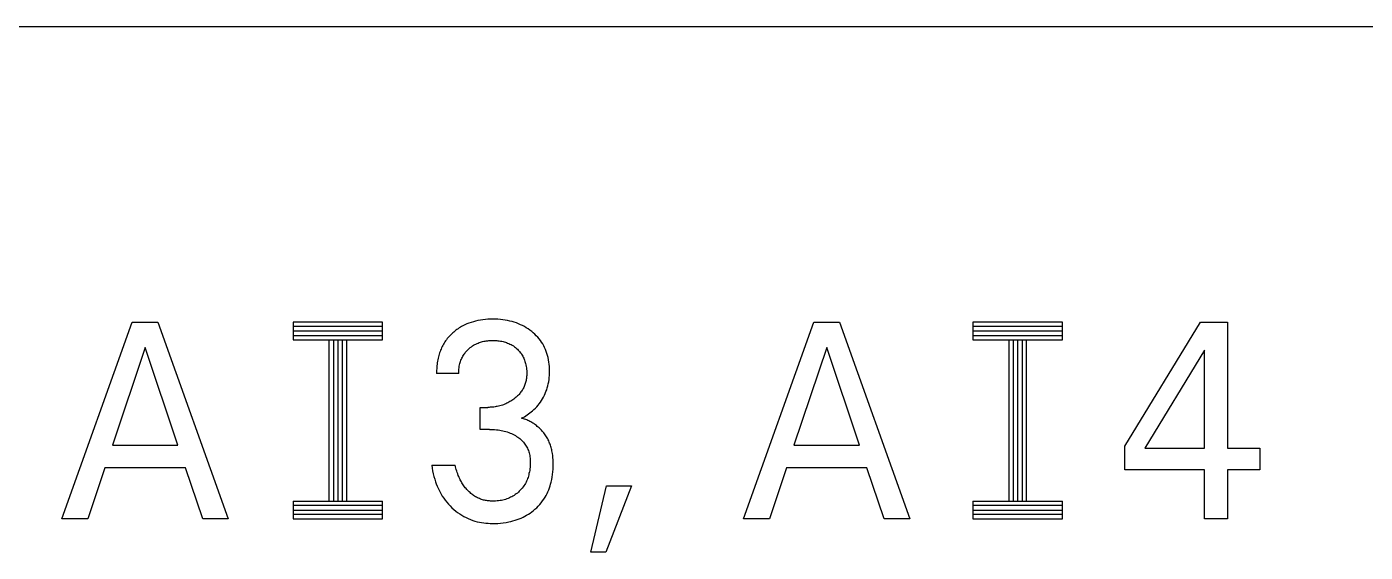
# Model space of a CAD drawing. Extents: x 0 to 420, y 0 to 297.
# Drawn here: x 180.02 to 194.98, y 236.8 to 242.67 of the extents above; entities that cross this region are included whole.
import ezdxf

# ---------------------------------------------------------------- set-up
doc = ezdxf.new("R2010")
doc.units = 0
doc.header["$LTSCALE"] = 23.1
doc.layers.add('10000_FRONT', color=7, linetype='CONTINUOUS')

msp = doc.modelspace()

# ---------------------------------------------------------------- linework, layer by layer
at = {"layer": '10000_FRONT', "color": 7, "linetype": 'CONTINUOUS'}
for p, q in [((207.298, 242.673), (137.798, 242.673)), ((180.413, 237.173), (181.198, 239.373)), ((181.198, 239.373), (181.486, 239.373)), ((181.486, 239.373), (182.271, 237.173)), ((182.998, 239.373), (182.998, 239.173)), ((183.998, 239.373), (182.998, 239.373)), ((183.998, 239.323), (182.998, 239.323)), ((183.998, 239.273), (182.998, 239.273)), ((183.998, 239.173), (183.998, 239.373)), ((184.805, 239.272), (184.793, 239.262)), ((184.817, 239.281), (184.805, 239.272)), ((184.829, 239.29), (184.817, 239.281)), ((184.842, 239.299), (184.829, 239.29)), ((184.855, 239.308), (184.842, 239.299)), ((184.868, 239.316), (184.855, 239.308)), ((184.881, 239.323), (184.868, 239.316)), ((184.895, 239.331), (184.881, 239.323)), ((184.917, 239.342), (184.895, 239.331)), ((184.94, 239.352), (184.917, 239.342)), ((184.964, 239.362), (184.94, 239.352)), ((184.988, 239.37), (184.964, 239.362)), ((185.013, 239.377), (184.988, 239.37)), ((185.038, 239.384), (185.013, 239.377)), ((185.063, 239.389), (185.038, 239.384)), ((185.091, 239.395), (185.063, 239.389)), ((185.119, 239.399), (185.091, 239.395)), ((185.147, 239.402), (185.119, 239.399)), ((185.176, 239.404), (185.147, 239.402)), ((185.204, 239.405), (185.176, 239.404)), ((185.233, 239.405), (185.204, 239.405)), ((185.26, 239.405), (185.233, 239.405)), ((185.288, 239.404), (185.26, 239.405)), ((185.315, 239.402), (185.288, 239.404)), ((185.342, 239.399), (185.315, 239.402)), ((185.369, 239.395), (185.342, 239.399)), ((185.396, 239.39), (185.369, 239.395)), ((185.421, 239.385), (185.396, 239.39)), ((185.446, 239.379), (185.421, 239.385)), ((185.47, 239.371), (185.446, 239.379)), ((185.494, 239.363), (185.47, 239.371)), ((185.517, 239.354), (185.494, 239.363)), ((185.541, 239.344), (185.517, 239.354)), ((185.563, 239.334), (185.541, 239.344)), ((185.584, 239.322), (185.563, 239.334)), ((185.605, 239.31), (185.584, 239.322)), ((185.626, 239.297), (185.605, 239.31)), ((185.646, 239.283), (185.626, 239.297)), ((185.665, 239.268), (185.646, 239.283)), ((185.683, 239.253), (185.665, 239.268)), ((188.032, 237.173), (188.818, 239.373)), ((188.818, 239.373), (189.105, 239.373)), ((189.105, 239.373), (189.891, 237.173)), ((190.598, 239.373), (190.598, 239.173)), ((191.598, 239.373), (190.598, 239.373)), ((191.598, 239.323), (190.598, 239.323)), ((191.598, 239.273), (190.598, 239.273)), ((191.598, 239.173), (191.598, 239.373)), ((192.298, 237.988), (193.141, 239.373)), ((193.141, 239.373), (193.444, 239.373)), ((193.444, 239.373), (193.444, 237.963)), ((182.998, 239.223), (183.998, 239.223)), ((182.998, 239.173), (183.998, 239.173)), ((183.398, 239.173), (183.398, 237.373)), ((183.448, 239.173), (183.448, 237.373)), ((183.498, 239.173), (183.498, 237.373)), ((183.548, 239.173), (183.548, 237.373)), ((183.598, 237.373), (183.598, 239.173)), ((184.679, 239.126), (184.672, 239.113)), ((184.687, 239.139), (184.679, 239.126)), ((184.695, 239.152), (184.687, 239.139)), ((184.703, 239.164), (184.695, 239.152)), ((184.712, 239.176), (184.703, 239.164)), ((184.721, 239.188), (184.712, 239.176)), ((184.73, 239.199), (184.721, 239.188)), ((184.74, 239.21), (184.73, 239.199)), ((184.75, 239.221), (184.74, 239.21)), ((184.76, 239.232), (184.75, 239.221)), ((184.771, 239.242), (184.76, 239.232)), ((184.782, 239.252), (184.771, 239.242)), ((184.793, 239.262), (184.782, 239.252)), ((185.016, 239.114), (185.029, 239.121)), ((185.029, 239.121), (185.042, 239.128)), ((185.042, 239.128), (185.054, 239.134)), ((185.054, 239.134), (185.067, 239.139)), ((185.067, 239.139), (185.079, 239.144)), ((185.079, 239.144), (185.092, 239.148)), ((185.092, 239.148), (185.104, 239.152)), ((185.104, 239.152), (185.117, 239.155)), ((185.117, 239.155), (185.13, 239.158)), ((185.13, 239.158), (185.144, 239.161)), ((185.144, 239.161), (185.158, 239.163)), ((185.158, 239.163), (185.173, 239.165)), ((185.173, 239.165), (185.187, 239.167)), ((185.187, 239.167), (185.201, 239.168)), ((185.201, 239.168), (185.216, 239.168)), ((185.216, 239.168), (185.23, 239.168)), ((185.23, 239.168), (185.245, 239.168)), ((185.245, 239.168), (185.259, 239.168)), ((185.259, 239.168), (185.274, 239.167)), ((185.274, 239.167), (185.288, 239.165)), ((185.288, 239.165), (185.303, 239.163)), ((185.303, 239.163), (185.317, 239.161)), ((185.317, 239.161), (185.332, 239.158)), ((185.332, 239.158), (185.345, 239.155)), ((185.345, 239.155), (185.358, 239.152)), ((185.358, 239.152), (185.371, 239.148)), ((185.371, 239.148), (185.383, 239.144)), ((185.383, 239.144), (185.396, 239.139)), ((185.396, 239.139), (185.408, 239.134)), ((185.408, 239.134), (185.42, 239.128)), ((185.42, 239.128), (185.434, 239.121)), ((185.434, 239.121), (185.447, 239.114)), ((185.701, 239.237), (185.683, 239.253)), ((185.717, 239.221), (185.701, 239.237)), ((185.733, 239.204), (185.717, 239.221)), ((185.748, 239.186), (185.733, 239.204)), ((185.763, 239.168), (185.748, 239.186)), ((185.776, 239.148), (185.763, 239.168)), ((185.788, 239.129), (185.776, 239.148)), ((185.8, 239.108), (185.788, 239.129)), ((190.598, 239.223), (191.598, 239.223)), ((190.598, 239.173), (191.598, 239.173)), ((190.998, 239.173), (190.998, 237.373)), ((191.048, 239.173), (191.048, 237.373)), ((191.098, 239.173), (191.098, 237.373)), ((191.148, 239.173), (191.148, 237.373)), ((191.198, 237.373), (191.198, 239.173)), ((181.344, 239.089), (180.977, 237.996)), ((181.711, 237.996), (181.344, 239.089)), ((184.619, 238.969), (184.616, 238.952)), ((184.623, 238.985), (184.619, 238.969)), ((184.627, 239), (184.623, 238.985)), ((184.631, 239.015), (184.627, 239)), ((184.636, 239.029), (184.631, 239.015)), ((184.641, 239.044), (184.636, 239.029)), ((184.646, 239.058), (184.641, 239.044)), ((184.652, 239.072), (184.646, 239.058)), ((184.658, 239.086), (184.652, 239.072)), ((184.665, 239.1), (184.658, 239.086)), ((184.672, 239.113), (184.665, 239.1)), ((184.879, 238.958), (184.884, 238.97)), ((184.884, 238.97), (184.89, 238.981)), ((184.89, 238.981), (184.896, 238.992)), ((184.896, 238.992), (184.902, 239.003)), ((184.902, 239.003), (184.909, 239.013)), ((184.909, 239.013), (184.916, 239.023)), ((184.916, 239.023), (184.923, 239.033)), ((184.923, 239.033), (184.931, 239.043)), ((184.931, 239.043), (184.94, 239.052)), ((184.94, 239.052), (184.948, 239.061)), ((184.948, 239.061), (184.957, 239.07)), ((184.957, 239.07), (184.967, 239.078)), ((184.967, 239.078), (184.978, 239.088)), ((184.978, 239.088), (184.991, 239.097)), ((184.991, 239.097), (185.003, 239.106)), ((185.003, 239.106), (185.016, 239.114)), ((185.447, 239.114), (185.46, 239.106)), ((185.46, 239.106), (185.472, 239.097)), ((185.472, 239.097), (185.484, 239.088)), ((185.484, 239.088), (185.496, 239.078)), ((185.496, 239.078), (185.505, 239.07)), ((185.505, 239.07), (185.514, 239.061)), ((185.514, 239.061), (185.522, 239.052)), ((185.522, 239.052), (185.53, 239.043)), ((185.53, 239.043), (185.538, 239.033)), ((185.538, 239.033), (185.546, 239.024)), ((185.546, 239.024), (185.553, 239.014)), ((185.553, 239.014), (185.559, 239.003)), ((185.559, 239.003), (185.565, 238.992)), ((185.565, 238.992), (185.571, 238.981)), ((185.571, 238.981), (185.577, 238.969)), ((185.577, 238.969), (185.582, 238.958)), ((185.81, 239.088), (185.8, 239.108)), ((185.82, 239.067), (185.81, 239.088)), ((185.828, 239.045), (185.82, 239.067)), ((185.836, 239.023), (185.828, 239.045)), ((185.843, 239.001), (185.836, 239.023)), ((185.849, 238.976), (185.843, 239.001)), ((185.854, 238.951), (185.849, 238.976)), ((188.963, 239.089), (188.597, 237.996)), ((189.331, 237.996), (188.963, 239.089)), ((193.187, 239.059), (192.521, 237.963)), ((193.187, 237.963), (193.187, 239.059)), ((184.603, 238.851), (184.602, 238.834)), ((184.602, 238.834), (184.602, 238.817)), ((184.604, 238.868), (184.603, 238.851)), ((184.606, 238.885), (184.604, 238.868)), ((184.607, 238.902), (184.606, 238.885)), ((184.61, 238.919), (184.607, 238.902)), ((184.612, 238.935), (184.61, 238.919)), ((184.616, 238.952), (184.612, 238.935)), ((184.85, 238.816), (184.851, 238.832)), ((184.851, 238.832), (184.852, 238.848)), ((184.852, 238.848), (184.854, 238.863)), ((184.854, 238.863), (184.856, 238.879)), ((184.856, 238.879), (184.859, 238.895)), ((184.859, 238.895), (184.863, 238.91)), ((184.863, 238.91), (184.866, 238.922)), ((184.866, 238.922), (184.87, 238.934)), ((184.87, 238.934), (184.874, 238.946)), ((184.874, 238.946), (184.879, 238.958)), ((185.582, 238.958), (185.586, 238.946)), ((185.586, 238.946), (185.59, 238.934)), ((185.59, 238.934), (185.594, 238.922)), ((185.594, 238.922), (185.597, 238.91)), ((185.597, 238.91), (185.601, 238.894)), ((185.601, 238.894), (185.604, 238.878)), ((185.604, 238.878), (185.606, 238.862)), ((185.606, 238.862), (185.608, 238.846)), ((185.608, 238.846), (185.609, 238.83)), ((185.609, 238.83), (185.61, 238.814)), ((185.858, 238.926), (185.854, 238.951)), ((185.861, 238.901), (185.858, 238.926)), ((185.863, 238.876), (185.861, 238.901)), ((185.864, 238.851), (185.863, 238.876)), ((185.865, 238.825), (185.864, 238.851)), ((185.864, 238.801), (185.865, 238.825)), ((184.602, 238.817), (184.602, 238.8)), ((184.85, 238.8), (184.602, 238.8)), ((184.85, 238.8), (184.85, 238.816)), ((185.59, 238.675), (185.586, 238.664)), ((185.594, 238.687), (185.59, 238.675)), ((185.597, 238.697), (185.594, 238.687)), ((185.6, 238.708), (185.597, 238.697)), ((185.602, 238.719), (185.6, 238.708)), ((185.604, 238.73), (185.602, 238.719)), ((185.606, 238.741), (185.604, 238.73)), ((185.607, 238.752), (185.606, 238.741)), ((185.608, 238.764), (185.607, 238.752)), ((185.609, 238.775), (185.608, 238.764)), ((185.61, 238.797), (185.609, 238.786)), ((185.609, 238.786), (185.609, 238.775)), ((185.61, 238.814), (185.61, 238.797)), ((185.845, 238.659), (185.851, 238.682)), ((185.851, 238.682), (185.855, 238.706)), ((185.855, 238.706), (185.859, 238.73)), ((185.859, 238.73), (185.861, 238.753)), ((185.861, 238.753), (185.863, 238.777)), ((185.863, 238.777), (185.864, 238.801)), ((185.474, 238.519), (185.465, 238.512)), ((185.482, 238.526), (185.474, 238.519)), ((185.491, 238.533), (185.482, 238.526)), ((185.5, 238.541), (185.491, 238.533)), ((185.508, 238.549), (185.5, 238.541)), ((185.516, 238.557), (185.508, 238.549)), ((185.524, 238.565), (185.516, 238.557)), ((185.531, 238.574), (185.524, 238.565)), ((185.538, 238.582), (185.531, 238.574)), ((185.545, 238.592), (185.538, 238.582)), ((185.552, 238.601), (185.545, 238.592)), ((185.559, 238.611), (185.552, 238.601)), ((185.565, 238.621), (185.559, 238.611)), ((185.571, 238.632), (185.565, 238.621)), ((185.576, 238.642), (185.571, 238.632)), ((185.581, 238.653), (185.576, 238.642)), ((185.586, 238.664), (185.581, 238.653)), ((185.787, 238.516), (185.798, 238.535)), ((185.798, 238.535), (185.808, 238.555)), ((185.808, 238.555), (185.817, 238.575)), ((185.817, 238.575), (185.825, 238.596)), ((185.825, 238.596), (185.833, 238.617)), ((185.833, 238.617), (185.839, 238.638)), ((185.839, 238.638), (185.845, 238.659)), ((185.09, 238.174), (185.09, 238.42)), ((185.09, 238.42), (185.176, 238.42)), ((185.189, 238.42), (185.176, 238.42)), ((185.202, 238.421), (185.189, 238.42)), ((185.215, 238.421), (185.202, 238.421)), ((185.228, 238.422), (185.215, 238.421)), ((185.242, 238.424), (185.228, 238.422)), ((185.255, 238.426), (185.242, 238.424)), ((185.268, 238.428), (185.255, 238.426)), ((185.281, 238.43), (185.268, 238.428)), ((185.295, 238.433), (185.281, 238.43)), ((185.309, 238.437), (185.295, 238.433)), ((185.323, 238.441), (185.309, 238.437)), ((185.337, 238.445), (185.323, 238.441)), ((185.35, 238.45), (185.337, 238.445)), ((185.364, 238.455), (185.35, 238.45)), ((185.377, 238.461), (185.364, 238.455)), ((185.389, 238.466), (185.377, 238.461)), ((185.4, 238.472), (185.389, 238.466)), ((185.411, 238.478), (185.4, 238.472)), ((185.422, 238.484), (185.411, 238.478)), ((185.433, 238.491), (185.422, 238.484)), ((185.444, 238.497), (185.433, 238.491)), ((185.454, 238.505), (185.444, 238.497)), ((185.465, 238.512), (185.454, 238.505)), ((185.646, 238.358), (185.661, 238.37)), ((185.661, 238.37), (185.676, 238.382)), ((185.676, 238.382), (185.69, 238.395)), ((185.69, 238.395), (185.706, 238.411)), ((185.706, 238.411), (185.721, 238.427)), ((185.721, 238.427), (185.736, 238.443)), ((185.736, 238.443), (185.75, 238.461)), ((185.75, 238.461), (185.763, 238.478)), ((185.763, 238.478), (185.775, 238.497)), ((185.775, 238.497), (185.787, 238.516)), ((185.55, 238.298), (185.567, 238.307)), ((185.562, 238.295), (185.55, 238.298)), ((185.574, 238.292), (185.562, 238.295)), ((185.567, 238.307), (185.583, 238.316)), ((185.586, 238.288), (185.574, 238.292)), ((185.583, 238.316), (185.599, 238.326)), ((185.598, 238.284), (185.586, 238.288)), ((185.61, 238.279), (185.598, 238.284)), ((185.599, 238.326), (185.615, 238.336)), ((185.622, 238.274), (185.61, 238.279)), ((185.615, 238.336), (185.631, 238.347)), ((185.633, 238.269), (185.622, 238.274)), ((185.631, 238.347), (185.646, 238.358)), ((185.644, 238.264), (185.633, 238.269)), ((185.656, 238.258), (185.644, 238.264)), ((185.667, 238.252), (185.656, 238.258)), ((185.677, 238.245), (185.667, 238.252)), ((185.688, 238.238), (185.677, 238.245)), ((185.698, 238.231), (185.688, 238.238)), ((185.709, 238.224), (185.698, 238.231)), ((185.719, 238.216), (185.709, 238.224)), ((185.195, 238.174), (185.09, 238.174)), ((185.195, 238.174), (185.214, 238.173)), ((185.214, 238.173), (185.232, 238.173)), ((185.232, 238.173), (185.251, 238.172)), ((185.251, 238.172), (185.27, 238.17)), ((185.27, 238.17), (185.289, 238.168)), ((185.289, 238.168), (185.308, 238.165)), ((185.308, 238.165), (185.325, 238.162)), ((185.325, 238.162), (185.342, 238.158)), ((185.342, 238.158), (185.359, 238.154)), ((185.359, 238.154), (185.376, 238.15)), ((185.376, 238.15), (185.392, 238.145)), ((185.392, 238.145), (185.409, 238.139)), ((185.409, 238.139), (185.424, 238.133)), ((185.424, 238.133), (185.439, 238.127)), ((185.439, 238.127), (185.454, 238.12)), ((185.454, 238.12), (185.469, 238.112)), ((185.469, 238.112), (185.483, 238.104)), ((185.483, 238.104), (185.497, 238.096)), ((185.497, 238.096), (185.509, 238.088)), ((185.509, 238.088), (185.52, 238.08)), ((185.52, 238.08), (185.532, 238.071)), ((185.532, 238.071), (185.542, 238.062)), ((185.728, 238.208), (185.719, 238.216)), ((185.738, 238.2), (185.728, 238.208)), ((185.747, 238.192), (185.738, 238.2)), ((185.757, 238.183), (185.747, 238.192)), ((185.766, 238.173), (185.757, 238.183)), ((185.775, 238.164), (185.766, 238.173)), ((185.784, 238.154), (185.775, 238.164)), ((185.793, 238.144), (185.784, 238.154)), ((185.801, 238.134), (185.793, 238.144)), ((185.809, 238.123), (185.801, 238.134)), ((185.816, 238.113), (185.809, 238.123)), ((185.824, 238.102), (185.816, 238.113)), ((185.831, 238.091), (185.824, 238.102)), ((185.837, 238.08), (185.831, 238.091)), ((185.844, 238.068), (185.837, 238.08)), ((180.977, 237.996), (181.711, 237.996)), ((185.542, 238.062), (185.553, 238.052)), ((185.553, 238.052), (185.563, 238.042)), ((185.563, 238.042), (185.572, 238.032)), ((185.572, 238.032), (185.582, 238.021)), ((185.582, 238.021), (185.59, 238.01)), ((185.59, 238.01), (185.597, 237.999)), ((185.597, 237.999), (185.605, 237.987)), ((185.605, 237.987), (185.611, 237.975)), ((185.611, 237.975), (185.617, 237.963)), ((185.617, 237.963), (185.623, 237.951)), ((185.623, 237.951), (185.628, 237.938)), ((185.628, 237.938), (185.632, 237.925)), ((185.632, 237.925), (185.636, 237.911)), ((185.85, 238.057), (185.844, 238.068)), ((185.856, 238.045), (185.85, 238.057)), ((185.861, 238.033), (185.856, 238.045)), ((185.866, 238.021), (185.861, 238.033)), ((185.871, 238.009), (185.866, 238.021)), ((185.875, 237.996), (185.871, 238.009)), ((185.879, 237.984), (185.875, 237.996)), ((185.883, 237.971), (185.879, 237.984)), ((185.886, 237.958), (185.883, 237.971)), ((185.889, 237.946), (185.886, 237.958)), ((185.892, 237.933), (185.889, 237.946)), ((185.895, 237.92), (185.892, 237.933)), ((188.597, 237.996), (189.331, 237.996)), ((192.298, 237.723), (192.298, 237.988)), ((192.521, 237.963), (193.187, 237.963)), ((193.444, 237.963), (193.806, 237.963)), ((193.806, 237.963), (193.806, 237.723)), ((184.548, 237.773), (184.552, 237.742)), ((184.548, 237.773), (184.809, 237.773)), ((184.813, 237.757), (184.809, 237.773)), ((185.636, 237.911), (185.64, 237.897)), ((185.64, 237.897), (185.643, 237.882)), ((185.643, 237.882), (185.645, 237.868)), ((185.645, 237.868), (185.647, 237.853)), ((185.647, 237.853), (185.648, 237.838)), ((185.648, 237.772), (185.647, 237.753)), ((185.648, 237.838), (185.649, 237.824)), ((185.649, 237.79), (185.648, 237.772)), ((185.649, 237.824), (185.649, 237.809)), ((185.649, 237.809), (185.649, 237.79)), ((185.897, 237.906), (185.895, 237.92)), ((185.9, 237.883), (185.897, 237.906)), ((185.902, 237.859), (185.9, 237.883)), ((185.904, 237.835), (185.902, 237.859)), ((185.905, 237.811), (185.904, 237.835)), ((185.905, 237.787), (185.905, 237.811)), ((185.905, 237.758), (185.905, 237.787)), ((180.893, 237.746), (180.703, 237.173)), ((181.794, 237.746), (180.893, 237.746)), ((181.987, 237.173), (181.794, 237.746)), ((184.552, 237.742), (184.558, 237.71)), ((184.558, 237.71), (184.564, 237.679)), ((184.564, 237.679), (184.572, 237.648)), ((184.572, 237.648), (184.581, 237.618)), ((184.817, 237.74), (184.813, 237.757)), ((184.822, 237.724), (184.817, 237.74)), ((184.827, 237.708), (184.822, 237.724)), ((184.832, 237.692), (184.827, 237.708)), ((184.838, 237.676), (184.832, 237.692)), ((184.844, 237.66), (184.838, 237.676)), ((184.849, 237.647), (184.844, 237.66)), ((184.855, 237.635), (184.849, 237.647)), ((184.86, 237.623), (184.855, 237.635)), ((184.866, 237.611), (184.86, 237.623)), ((185.619, 237.624), (185.614, 237.61)), ((185.624, 237.638), (185.619, 237.624)), ((185.628, 237.652), (185.624, 237.638)), ((185.632, 237.666), (185.628, 237.652)), ((185.635, 237.68), (185.632, 237.666)), ((185.639, 237.698), (185.635, 237.68)), ((185.643, 237.716), (185.639, 237.698)), ((185.645, 237.735), (185.643, 237.716)), ((185.647, 237.753), (185.645, 237.735)), ((185.889, 237.614), (185.894, 237.642)), ((185.894, 237.642), (185.899, 237.671)), ((185.899, 237.671), (185.902, 237.7)), ((185.902, 237.7), (185.904, 237.729)), ((185.904, 237.729), (185.905, 237.758)), ((188.513, 237.746), (188.323, 237.173)), ((189.413, 237.746), (188.513, 237.746)), ((189.606, 237.173), (189.413, 237.746)), ((193.187, 237.723), (192.298, 237.723)), ((193.187, 237.173), (193.187, 237.723)), ((193.444, 237.723), (193.444, 237.173)), ((193.806, 237.723), (193.444, 237.723)), ((184.581, 237.618), (184.591, 237.587)), ((184.591, 237.587), (184.599, 237.564)), ((184.599, 237.564), (184.609, 237.54)), ((184.609, 237.54), (184.619, 237.517)), ((184.619, 237.517), (184.63, 237.494)), ((184.63, 237.494), (184.641, 237.472)), ((184.641, 237.472), (184.653, 237.45)), ((184.873, 237.599), (184.866, 237.611)), ((184.879, 237.587), (184.873, 237.599)), ((184.886, 237.575), (184.879, 237.587)), ((184.893, 237.564), (184.886, 237.575)), ((184.9, 237.553), (184.893, 237.564)), ((184.908, 237.543), (184.9, 237.553)), ((184.915, 237.532), (184.908, 237.543)), ((184.923, 237.522), (184.915, 237.532)), ((184.931, 237.513), (184.923, 237.522)), ((184.94, 237.503), (184.931, 237.513)), ((184.948, 237.494), (184.94, 237.503)), ((184.957, 237.485), (184.948, 237.494)), ((184.966, 237.476), (184.957, 237.485)), ((184.976, 237.467), (184.966, 237.476)), ((185.516, 237.473), (185.505, 237.463)), ((185.527, 237.483), (185.516, 237.473)), ((185.538, 237.494), (185.527, 237.483)), ((185.549, 237.506), (185.538, 237.494)), ((185.559, 237.518), (185.549, 237.506)), ((185.569, 237.531), (185.559, 237.518)), ((185.578, 237.544), (185.569, 237.531)), ((185.587, 237.557), (185.578, 237.544)), ((185.595, 237.571), (185.587, 237.557)), ((185.602, 237.584), (185.595, 237.571)), ((185.608, 237.597), (185.602, 237.584)), ((185.614, 237.61), (185.608, 237.597)), ((185.837, 237.457), (185.846, 237.478)), ((185.846, 237.478), (185.855, 237.499)), ((185.855, 237.499), (185.863, 237.52)), ((185.863, 237.52), (185.87, 237.542)), ((185.87, 237.542), (185.877, 237.563)), ((185.877, 237.563), (185.883, 237.585)), ((185.883, 237.585), (185.889, 237.614)), ((186.325, 236.802), (186.5, 237.544)), ((186.782, 237.544), (186.493, 236.802)), ((186.5, 237.544), (186.782, 237.544)), ((182.998, 237.373), (182.998, 237.173)), ((182.998, 237.373), (183.998, 237.373)), ((183.998, 237.323), (182.998, 237.323)), ((183.998, 237.173), (183.998, 237.373)), ((184.653, 237.45), (184.666, 237.429)), ((184.666, 237.429), (184.682, 237.405)), ((184.682, 237.405), (184.699, 237.382)), ((184.699, 237.382), (184.716, 237.36)), ((184.716, 237.36), (184.735, 237.339)), ((184.735, 237.339), (184.754, 237.318)), ((184.985, 237.459), (184.976, 237.467)), ((184.995, 237.451), (184.985, 237.459)), ((185.006, 237.443), (184.995, 237.451)), ((185.016, 237.436), (185.006, 237.443)), ((185.027, 237.429), (185.016, 237.436)), ((185.037, 237.422), (185.027, 237.429)), ((185.048, 237.416), (185.037, 237.422)), ((185.059, 237.41), (185.048, 237.416)), ((185.07, 237.405), (185.059, 237.41)), ((185.081, 237.4), (185.07, 237.405)), ((185.093, 237.396), (185.081, 237.4)), ((185.104, 237.392), (185.093, 237.396)), ((185.116, 237.388), (185.104, 237.392)), ((185.128, 237.385), (185.116, 237.388)), ((185.139, 237.382), (185.128, 237.385)), ((185.15, 237.38), (185.139, 237.382)), ((185.161, 237.378), (185.15, 237.38)), ((185.172, 237.376), (185.161, 237.378)), ((185.183, 237.375), (185.172, 237.376)), ((185.195, 237.374), (185.183, 237.375)), ((185.206, 237.373), (185.195, 237.374)), ((185.217, 237.372), (185.206, 237.373)), ((185.229, 237.372), (185.217, 237.372)), ((185.245, 237.372), (185.229, 237.372)), ((185.262, 237.373), (185.245, 237.372)), ((185.278, 237.374), (185.262, 237.373)), ((185.295, 237.376), (185.278, 237.374)), ((185.311, 237.378), (185.295, 237.376)), ((185.327, 237.381), (185.311, 237.378)), ((185.344, 237.385), (185.327, 237.381)), ((185.358, 237.388), (185.344, 237.385)), ((185.373, 237.392), (185.358, 237.388)), ((185.388, 237.397), (185.373, 237.392)), ((185.402, 237.402), (185.388, 237.397)), ((185.416, 237.408), (185.402, 237.402)), ((185.43, 237.415), (185.416, 237.408)), ((185.443, 237.421), (185.43, 237.415)), ((185.456, 237.429), (185.443, 237.421)), ((185.469, 237.437), (185.456, 237.429)), ((185.481, 237.445), (185.469, 237.437)), ((185.493, 237.454), (185.481, 237.445)), ((185.505, 237.463), (185.493, 237.454)), ((185.739, 237.317), (185.756, 237.335)), ((185.756, 237.335), (185.772, 237.355)), ((185.772, 237.355), (185.787, 237.375)), ((185.787, 237.375), (185.802, 237.396)), ((185.802, 237.396), (185.815, 237.417)), ((185.815, 237.417), (185.826, 237.437)), ((185.826, 237.437), (185.837, 237.457)), ((190.598, 237.373), (190.598, 237.173)), ((190.598, 237.373), (191.598, 237.373)), ((191.598, 237.323), (190.598, 237.323)), ((191.598, 237.173), (191.598, 237.373)), ((180.703, 237.173), (180.413, 237.173)), ((182.271, 237.173), (181.987, 237.173)), ((182.998, 237.273), (183.998, 237.273)), ((183.998, 237.223), (182.998, 237.223)), ((182.998, 237.173), (183.998, 237.173)), ((184.754, 237.318), (184.774, 237.298)), ((184.774, 237.298), (184.795, 237.28)), ((184.795, 237.28), (184.816, 237.262)), ((184.816, 237.262), (184.837, 237.245)), ((184.837, 237.245), (184.86, 237.229)), ((184.86, 237.229), (184.883, 237.215)), ((184.883, 237.215), (184.907, 237.201)), ((184.907, 237.201), (184.931, 237.188)), ((184.931, 237.188), (184.955, 237.177)), ((184.955, 237.177), (184.98, 237.167)), ((185.501, 237.166), (185.524, 237.174)), ((185.524, 237.174), (185.546, 237.183)), ((185.546, 237.183), (185.568, 237.193)), ((185.568, 237.193), (185.588, 237.204)), ((185.588, 237.204), (185.608, 237.215)), ((185.608, 237.215), (185.628, 237.227)), ((185.628, 237.227), (185.647, 237.239)), ((185.647, 237.239), (185.666, 237.253)), ((185.666, 237.253), (185.684, 237.267)), ((185.684, 237.267), (185.702, 237.282)), ((185.702, 237.282), (185.721, 237.299)), ((185.721, 237.299), (185.739, 237.317)), ((188.323, 237.173), (188.032, 237.173)), ((189.891, 237.173), (189.606, 237.173)), ((190.598, 237.273), (191.598, 237.273)), ((191.598, 237.223), (190.598, 237.223)), ((190.598, 237.173), (191.598, 237.173)), ((193.444, 237.173), (193.187, 237.173)), ((184.98, 237.167), (185.006, 237.157)), ((185.006, 237.157), (185.031, 237.149)), ((185.031, 237.149), (185.057, 237.142)), ((185.057, 237.142), (185.081, 237.137)), ((185.081, 237.137), (185.105, 237.133)), ((185.105, 237.133), (185.129, 237.129)), ((185.129, 237.129), (185.153, 237.126)), ((185.153, 237.126), (185.177, 237.125)), ((185.177, 237.125), (185.202, 237.123)), ((185.202, 237.123), (185.226, 237.123)), ((185.226, 237.123), (185.257, 237.123)), ((185.257, 237.123), (185.287, 237.124)), ((185.287, 237.124), (185.318, 237.127)), ((185.318, 237.127), (185.348, 237.13)), ((185.348, 237.13), (185.379, 237.135)), ((185.379, 237.135), (185.409, 237.14)), ((185.409, 237.14), (185.432, 237.146)), ((185.432, 237.146), (185.456, 237.152)), ((185.456, 237.152), (185.479, 237.158)), ((185.479, 237.158), (185.501, 237.166)), ((186.493, 236.802), (186.325, 236.802))]:
    msp.add_line(p, q, dxfattribs=at)

doc.saveas('drawing.dxf')
